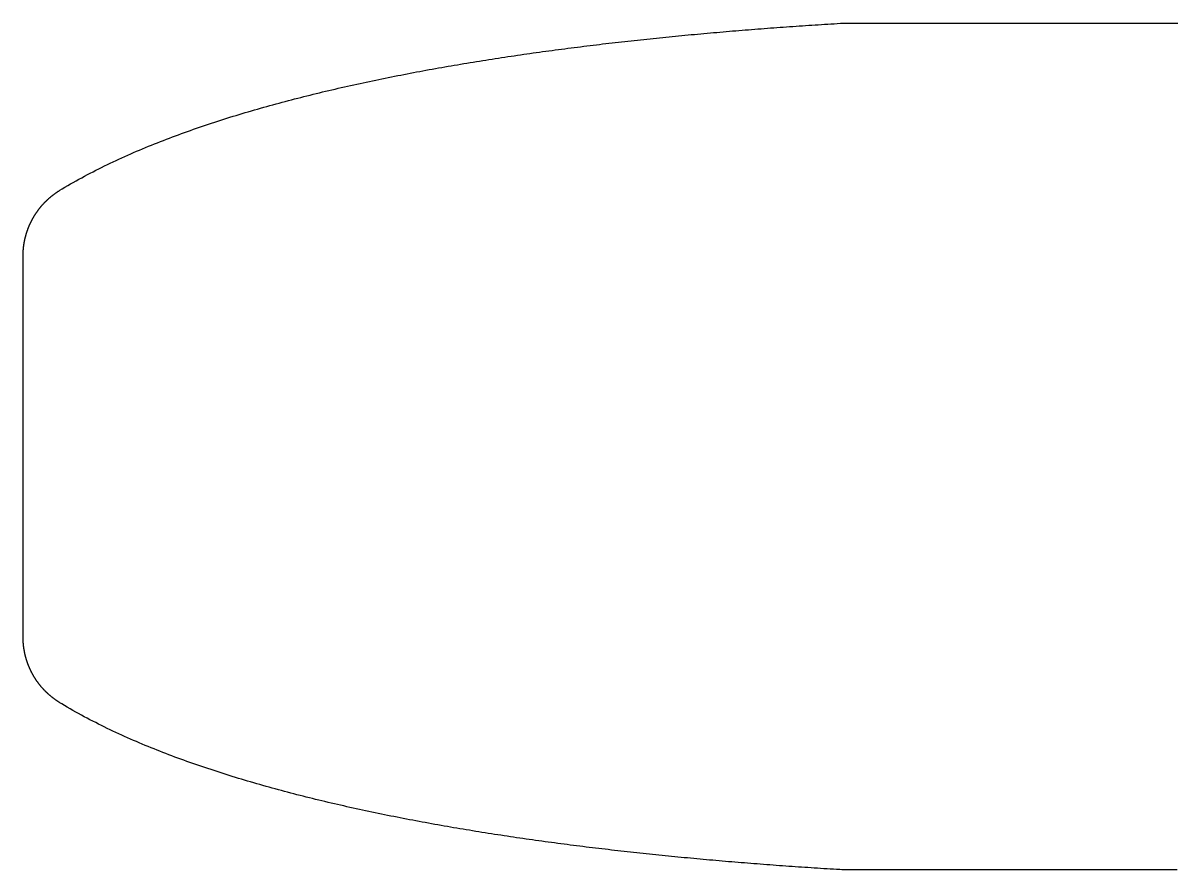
# Model space of a CAD drawing. Extents: x -29.9 to 30.1, y -11 to 11.
# Drawn here: x -29.88 to 0.12, y -11 to 11 of the extents above; entities that cross this region are included whole.
import ezdxf

# ---------------------------------------------------------------- set-up
doc = ezdxf.new("R2010")
doc.units = 0
doc.layers.get('0').update_dxf_attribs({"linetype": 'CONTINUOUS'})

msp = doc.modelspace()

# ---------------------------------------------------------------- linework, layer by layer
at = {"color": 7}
msp.add_polyline3d([(0.127089, -11.0035, 0), (0.062642, -11.0035, 0), (-0.001805, -11.0035, 0), (-0.066252, -11.0035, 0), (-0.130699, -11.0035, 0), (-0.195147, -11.0035, 0), (-0.259594, -11.0035, 0), (-0.324041, -11.0035, 0), (-0.388488, -11.0035, 0), (-0.452935, -11.0035, 0), (-0.517382, -11.0035, 0), (-0.58183, -11.0035, 0), (-0.646277, -11.0035, 0), (-0.710724, -11.0035, 0), (-0.775171, -11.0035, 0), (-0.839618, -11.0035, 0), (-0.904066, -11.0035, 0), (-0.968513, -11.0035, 0), (-1.03296, -11.0035, 0), (-1.09741, -11.0035, 0), (-1.16185, -11.0035, 0), (-1.2263, -11.0035, 0), (-1.29075, -11.0035, 0), (-1.3552, -11.0035, 0), (-1.41964, -11.0035, 0), (-1.48409, -11.0035, 0), (-1.54854, -11.0035, 0), (-1.61298, -11.0035, 0), (-1.67743, -11.0035, 0), (-1.74188, -11.0035, 0), (-1.80633, -11.0035, 0), (-1.87077, -11.0035, 0), (-1.93522, -11.0035, 0), (-1.99967, -11.0035, 0), (-2.06411, -11.0035, 0), (-2.12856, -11.0035, 0), (-2.19301, -11.0035, 0), (-2.25746, -11.0035, 0), (-2.3219, -11.0035, 0), (-2.38635, -11.0035, 0), (-2.4508, -11.0035, 0), (-2.51525, -11.0035, 0), (-2.57969, -11.0035, 0), (-2.64414, -11.0035, 0), (-2.70859, -11.0035, 0), (-2.77303, -11.0035, 0), (-2.83748, -11.0035, 0), (-2.90193, -11.0035, 0), (-2.96638, -11.0035, 0), (-3.03082, -11.0035, 0), (-3.09527, -11.0035, 0), (-3.15972, -11.0035, 0), (-3.22416, -11.0035, 0), (-3.28861, -11.0035, 0), (-3.35306, -11.0035, 0), (-3.41751, -11.0035, 0), (-3.48195, -11.0035, 0), (-3.5464, -11.0035, 0), (-3.61085, -11.0035, 0), (-3.67529, -11.0035, 0), (-3.73974, -11.0035, 0), (-3.80419, -11.0035, 0), (-3.86864, -11.0035, 0), (-3.93308, -11.0035, 0), (-3.99753, -11.0035, 0), (-4.06198, -11.0035, 0), (-4.12642, -11.0035, 0), (-4.19087, -11.0035, 0), (-4.25532, -11.0035, 0), (-4.31977, -11.0035, 0), (-4.38421, -11.0035, 0), (-4.44866, -11.0035, 0), (-4.51311, -11.0035, 0), (-4.57755, -11.0035, 0), (-4.642, -11.0035, 0), (-4.70645, -11.0035, 0), (-4.7709, -11.0035, 0), (-4.83534, -11.0035, 0), (-4.89979, -11.0035, 0), (-4.96424, -11.0035, 0), (-5.02869, -11.0035, 0), (-5.09313, -11.0035, 0), (-5.15758, -11.0035, 0), (-5.22203, -11.0035, 0), (-5.28647, -11.0035, 0), (-5.35092, -11.0035, 0), (-5.41537, -11.0035, 0), (-5.47982, -11.0035, 0), (-5.54426, -11.0035, 0), (-5.60871, -11.0035, 0), (-5.67316, -11.0035, 0), (-5.7376, -11.0035, 0), (-5.80205, -11.0035, 0), (-5.8665, -11.0035, 0), (-5.93095, -11.0035, 0), (-5.99539, -11.0035, 0), (-6.05984, -11.0035, 0), (-6.12429, -11.0035, 0), (-6.18873, -11.0035, 0), (-6.25318, -11.0035, 0), (-6.31763, -11.0035, 0), (-6.38208, -11.0035, 0), (-6.44652, -11.0035, 0), (-6.51097, -11.0035, 0), (-6.57542, -11.0035, 0), (-6.63986, -11.0035, 0), (-6.70431, -11.0035, 0), (-6.76876, -11.0035, 0), (-6.83321, -11.0035, 0), (-6.89765, -11.0035, 0), (-6.9621, -11.0035, 0), (-7.02655, -11.0035, 0), (-7.091, -11.0035, 0), (-7.15544, -11.0035, 0), (-7.21989, -11.0035, 0), (-7.28434, -11.0035, 0), (-7.34878, -11.0035, 0), (-7.41323, -11.0035, 0), (-7.47768, -11.0035, 0), (-7.54213, -11.0035, 0), (-7.60657, -11.0035, 0), (-7.67102, -11.0035, 0), (-7.73547, -11.0035, 0), (-7.79991, -11.0035, 0), (-7.86436, -11.0035, 0), (-7.92881, -11.0035, 0), (-7.99326, -11.0035, 0), (-8.0577, -11.0035, 0), (-8.12215, -11.0035, 0), (-8.1866, -11.0035, 0), (-8.25104, -11.0035, 0), (-8.31549, -11.0035, 0), (-8.37994, -11.0035, 0), (-8.44439, -11.0035, 0), (-8.48416, -11.0035, 0), (-8.49165, -11.0035, 0), (-8.49914, -11.0034, 0), (-8.50664, -11.0034, 0), (-8.51413, -11.0032, 0), (-8.52162, -11.0031, 0), (-8.52912, -11.0029, 0), (-8.53661, -11.0027, 0), (-8.5441, -11.0025, 0), (-8.55159, -11.0023, 0), (-8.55908, -11.002, 0), (-8.56657, -11.0017, 0), (-8.57405, -11.0014, 0), (-8.58154, -11.001, 0), (-8.58902, -11.0006, 0), (-8.59651, -11.0002, 0), (-8.64835, -10.9971, 0), (-8.73098, -10.9921, 0), (-8.81361, -10.9871, 0), (-8.89624, -10.982, 0), (-8.97886, -10.9769, 0), (-9.06147, -10.9717, 0), (-9.14408, -10.9665, 0), (-9.22669, -10.9612, 0), (-9.30929, -10.9559, 0), (-9.39188, -10.9505, 0), (-9.47447, -10.945, 0), (-9.55706, -10.9395, 0), (-9.63964, -10.9339, 0), (-9.72222, -10.9283, 0), (-9.80479, -10.9226, 0), (-9.88735, -10.9169, 0), (-9.96991, -10.9111, 0), (-10.0525, -10.9053, 0), (-10.135, -10.8994, 0), (-10.2176, -10.8934, 0), (-10.3001, -10.8874, 0), (-10.3826, -10.8813, 0), (-10.4652, -10.8752, 0), (-10.5477, -10.869, 0), (-10.6302, -10.8627, 0), (-10.7127, -10.8564, 0), (-10.7952, -10.85, 0), (-10.8777, -10.8436, 0), (-10.9602, -10.8371, 0), (-11.0427, -10.8306, 0), (-11.1252, -10.8239, 0), (-11.2077, -10.8173, 0), (-11.2902, -10.8105, 0), (-11.3726, -10.8037, 0), (-11.4551, -10.7969, 0), (-11.5376, -10.7899, 0), (-11.62, -10.7829, 0), (-11.7025, -10.7759, 0), (-11.7849, -10.7688, 0), (-11.8674, -10.7616, 0), (-11.9498, -10.7544, 0), (-12.0322, -10.7471, 0), (-12.1146, -10.7397, 0), (-12.1971, -10.7323, 0), (-12.2795, -10.7248, 0), (-12.3619, -10.7172, 0), (-12.4443, -10.7096, 0), (-12.5267, -10.7019, 0), (-12.609, -10.6941, 0), (-12.6914, -10.6863, 0), (-12.7738, -10.6784, 0), (-12.8562, -10.6704, 0), (-12.9385, -10.6624, 0), (-13.0209, -10.6543, 0), (-13.1032, -10.6461, 0), (-13.1856, -10.6379, 0), (-13.2679, -10.6296, 0), (-13.3502, -10.6212, 0), (-13.4326, -10.6128, 0), (-13.5149, -10.6043, 0), (-13.5972, -10.5957, 0), (-13.6795, -10.587, 0), (-13.7618, -10.5783, 0), (-13.8441, -10.5695, 0), (-13.9264, -10.5606, 0), (-14.0087, -10.5517, 0), (-14.0909, -10.5427, 0), (-14.1732, -10.5336, 0), (-14.2555, -10.5245, 0), (-14.3377, -10.5153, 0), (-14.42, -10.506, 0), (-14.5022, -10.4966, 0), (-14.5845, -10.4872, 0), (-14.6667, -10.4776, 0), (-14.7489, -10.468, 0), (-14.8311, -10.4584, 0), (-14.9133, -10.4486, 0), (-14.9955, -10.4388, 0), (-15.0777, -10.4289, 0), (-15.1599, -10.4189, 0), (-15.2421, -10.4089, 0), (-15.3243, -10.3987, 0), (-15.4064, -10.3885, 0), (-15.4886, -10.3782, 0), (-15.5708, -10.3679, 0), (-15.6529, -10.3574, 0), (-15.735, -10.3468, 0), (-15.8172, -10.3362, 0), (-15.8993, -10.3255, 0), (-15.9814, -10.3147, 0), (-16.0635, -10.3038, 0), (-16.1456, -10.2929, 0), (-16.2277, -10.2818, 0), (-16.3098, -10.2706, 0), (-16.3919, -10.2594, 0), (-16.4739, -10.2481, 0), (-16.556, -10.2367, 0), (-16.6381, -10.2252, 0), (-16.7201, -10.2136, 0), (-16.8021, -10.2019, 0), (-16.8842, -10.1901, 0), (-16.9662, -10.1782, 0), (-17.0482, -10.1663, 0), (-17.1302, -10.1542, 0), (-17.2122, -10.1421, 0), (-17.2942, -10.1298, 0), (-17.3762, -10.1175, 0), (-17.4581, -10.105, 0), (-17.5401, -10.0925, 0), (-17.622, -10.0799, 0), (-17.704, -10.0671, 0), (-17.7859, -10.0543, 0), (-17.8678, -10.0413, 0), (-17.9498, -10.0283, 0), (-18.0317, -10.0152, 0), (-18.1136, -10.0019, 0), (-18.1955, -9.98858, 0), (-18.2773, -9.97513, 0), (-18.3592, -9.96158, 0), (-18.4411, -9.94792, 0), (-18.5229, -9.93416, 0), (-18.6048, -9.92029, 0), (-18.6866, -9.90631, 0), (-18.7684, -9.89223, 0), (-18.8502, -9.87804, 0), (-18.932, -9.86374, 0), (-19.0138, -9.84933, 0), (-19.0956, -9.83481, 0), (-19.1774, -9.82018, 0), (-19.2592, -9.80544, 0), (-19.3409, -9.79059, 0), (-19.4227, -9.77562, 0), (-19.5044, -9.76055, 0), (-19.5861, -9.74535, 0), (-19.6678, -9.73004, 0), (-19.7496, -9.7146, 0), (-19.8313, -9.69905, 0), (-19.913, -9.68337, 0), (-19.9947, -9.66757, 0), (-20.0764, -9.65164, 0), (-20.1581, -9.63559, 0), (-20.2398, -9.61941, 0), (-20.3215, -9.60311, 0), (-20.4032, -9.58667, 0), (-20.4848, -9.57011, 0), (-20.5665, -9.55341, 0), (-20.6481, -9.53658, 0), (-20.7297, -9.51962, 0), (-20.8113, -9.50253, 0), (-20.8929, -9.4853, 0), (-20.9744, -9.46793, 0), (-21.056, -9.45043, 0), (-21.1375, -9.43278, 0), (-21.219, -9.415, 0), (-21.3004, -9.39708, 0), (-21.3818, -9.37902, 0), (-21.4632, -9.36081, 0), (-21.5446, -9.34246, 0), (-21.626, -9.32397, 0), (-21.7073, -9.30533, 0), (-21.7886, -9.28654, 0), (-21.8698, -9.26761, 0), (-21.951, -9.24852, 0), (-22.0322, -9.22929, 0), (-22.1133, -9.20991, 0), (-22.1944, -9.19037, 0), (-22.2755, -9.17068, 0), (-22.3565, -9.15084, 0), (-22.4374, -9.13085, 0), (-22.5183, -9.11071, 0), (-22.5991, -9.09041, 0), (-22.6799, -9.06995, 0), (-22.7606, -9.04933, 0), (-22.8413, -9.02855, 0), (-22.9219, -9.00761, 0), (-23.0024, -8.98651, 0), (-23.0829, -8.96523, 0), (-23.1634, -8.94379, 0), (-23.2437, -8.92217, 0), (-23.324, -8.90038, 0), (-23.4043, -8.87841, 0), (-23.4844, -8.85627, 0), (-23.5645, -8.83395, 0), (-23.6446, -8.81144, 0), (-23.7246, -8.78876, 0), (-23.8045, -8.76588, 0), (-23.8843, -8.74282, 0), (-23.9641, -8.71957, 0), (-24.0438, -8.69613, 0), (-24.1235, -8.6725, 0), (-24.203, -8.64867, 0), (-24.2825, -8.62464, 0), (-24.362, -8.60041, 0), (-24.4413, -8.57598, 0), (-24.5206, -8.55135, 0), (-24.5998, -8.52651, 0), (-24.679, -8.50146, 0), (-24.758, -8.47621, 0), (-24.837, -8.45074, 0), (-24.9159, -8.42506, 0), (-24.9947, -8.39917, 0), (-25.0735, -8.37306, 0), (-25.1522, -8.34674, 0), (-25.2308, -8.32019, 0), (-25.3093, -8.29342, 0), (-25.3877, -8.26641, 0), (-25.4661, -8.23917, 0), (-25.5444, -8.21168, 0), (-25.6225, -8.18396, 0), (-25.7006, -8.15598, 0), (-25.7786, -8.12774, 0), (-25.8565, -8.09925, 0), (-25.9343, -8.0705, 0), (-26.012, -8.04148, 0), (-26.0897, -8.01219, 0), (-26.1672, -7.98262, 0), (-26.2446, -7.95277, 0), (-26.3219, -7.92263, 0), (-26.3991, -7.89221, 0), (-26.4762, -7.86149, 0), (-26.5532, -7.83048, 0), (-26.6301, -7.79916, 0), (-26.7069, -7.76753, 0), (-26.7836, -7.7356, 0), (-26.8601, -7.70334, 0), (-26.9366, -7.67077, 0), (-27.0129, -7.63787, 0), (-27.0891, -7.60464, 0), (-27.1652, -7.57108, 0), (-27.2412, -7.53718, 0), (-27.317, -7.50294, 0), (-27.3928, -7.46835, 0), (-27.4684, -7.4334, 0), (-27.5438, -7.3981, 0), (-27.6192, -7.36243, 0), (-27.6944, -7.32636, 0), (-27.7695, -7.28991, 0), (-27.8444, -7.25306, 0), (-27.9192, -7.21579, 0), (-27.9939, -7.1781, 0), (-28.0684, -7.13998, 0), (-28.1427, -7.10143, 0), (-28.2169, -7.06243, 0), (-28.2909, -7.02297, 0), (-28.3647, -6.98305, 0), (-28.4383, -6.94266, 0), (-28.5117, -6.90178, 0), (-28.585, -6.86041, 0), (-28.658, -6.81854, 0), (-28.7308, -6.77616, 0), (-28.8034, -6.73331, 0), (-28.8756, -6.69, 0), (-28.9261, -6.65926, 0), (-28.9322, -6.6555, 0), (-28.9383, -6.65171, 0), (-28.9444, -6.6479, 0), (-28.9505, -6.64407, 0), (-28.9566, -6.6402, 0), (-28.9627, -6.63632, 0), (-28.9687, -6.6324, 0), (-28.9748, -6.62846, 0), (-28.9809, -6.6245, 0), (-28.9869, -6.62051, 0), (-28.9929, -6.6165, 0), (-28.9989, -6.61246, 0), (-29.0049, -6.60839, 0), (-29.0109, -6.6043, 0), (-29.0169, -6.60019, 0), (-29.0229, -6.59604, 0), (-29.0289, -6.59188, 0), (-29.0348, -6.58769, 0), (-29.0408, -6.58347, 0), (-29.0467, -6.57923, 0), (-29.0527, -6.57496, 0), (-29.0586, -6.57067, 0), (-29.0645, -6.56635, 0), (-29.0704, -6.56201, 0), (-29.0763, -6.55765, 0), (-29.0821, -6.55325, 0), (-29.088, -6.54884, 0), (-29.0938, -6.5444, 0), (-29.0997, -6.53993, 0), (-29.1055, -6.53544, 0), (-29.1113, -6.53092, 0), (-29.1171, -6.52638, 0), (-29.1229, -6.52181, 0), (-29.1287, -6.51722, 0), (-29.1344, -6.51261, 0), (-29.1402, -6.50797, 0), (-29.1459, -6.50331, 0), (-29.1517, -6.49862, 0), (-29.1574, -6.49391, 0), (-29.1631, -6.48917, 0), (-29.1687, -6.48441, 0), (-29.1744, -6.47962, 0), (-29.1801, -6.47481, 0), (-29.1857, -6.46998, 0), (-29.1913, -6.46512, 0), (-29.1969, -6.46024, 0), (-29.2025, -6.45533, 0), (-29.2081, -6.4504, 0), (-29.2137, -6.44545, 0), (-29.2192, -6.44047, 0), (-29.2248, -6.43547, 0), (-29.2303, -6.43044, 0), (-29.2358, -6.42539, 0), (-29.2413, -6.42032, 0), (-29.2468, -6.41523, 0), (-29.2522, -6.41011, 0), (-29.2577, -6.40496, 0), (-29.2631, -6.3998, 0), (-29.2685, -6.39461, 0), (-29.2739, -6.3894, 0), (-29.2793, -6.38416, 0), (-29.2846, -6.3789, 0), (-29.29, -6.37362, 0), (-29.2953, -6.36832, 0), (-29.3006, -6.36299, 0), (-29.3059, -6.35764, 0), (-29.3112, -6.35227, 0), (-29.3164, -6.34688, 0), (-29.3217, -6.34146, 0), (-29.3269, -6.33602, 0), (-29.3321, -6.33056, 0), (-29.3373, -6.32507, 0), (-29.3424, -6.31957, 0), (-29.3476, -6.31404, 0), (-29.3527, -6.30849, 0), (-29.3578, -6.30292, 0), (-29.3629, -6.29733, 0), (-29.368, -6.29171, 0), (-29.373, -6.28608, 0), (-29.3781, -6.28042, 0), (-29.3831, -6.27474, 0), (-29.3881, -6.26904, 0), (-29.3931, -6.26332, 0), (-29.398, -6.25757, 0), (-29.4029, -6.25181, 0), (-29.4079, -6.24603, 0), (-29.4128, -6.24022, 0), (-29.4176, -6.2344, 0), (-29.4225, -6.22855, 0), (-29.4273, -6.22268, 0), (-29.4321, -6.2168, 0), (-29.4369, -6.21089, 0), (-29.4417, -6.20496, 0), (-29.4464, -6.19902, 0), (-29.4512, -6.19305, 0), (-29.4559, -6.18706, 0), (-29.4606, -6.18106, 0), (-29.4652, -6.17503, 0), (-29.4699, -6.16898, 0), (-29.4745, -6.16292, 0), (-29.4791, -6.15684, 0), (-29.4837, -6.15073, 0), (-29.4882, -6.14461, 0), (-29.4928, -6.13847, 0), (-29.4973, -6.13231, 0), (-29.5018, -6.12613, 0), (-29.5062, -6.11994, 0), (-29.5107, -6.11372, 0), (-29.5151, -6.10749, 0), (-29.5195, -6.10124, 0), (-29.5239, -6.09497, 0), (-29.5282, -6.08868, 0), (-29.5325, -6.08238, 0), (-29.5368, -6.07606, 0), (-29.5411, -6.06972, 0), (-29.5454, -6.06336, 0), (-29.5496, -6.05699, 0), (-29.5538, -6.0506, 0), (-29.558, -6.04419, 0), (-29.5622, -6.03776, 0), (-29.5663, -6.03132, 0), (-29.5704, -6.02486, 0), (-29.5745, -6.01839, 0), (-29.5786, -6.0119, 0), (-29.5826, -6.00539, 0), (-29.5866, -5.99887, 0), (-29.5906, -5.99233, 0), (-29.5946, -5.98578, 0), (-29.5985, -5.97921, 0), (-29.6024, -5.97263, 0), (-29.6063, -5.96603, 0), (-29.6102, -5.95941, 0), (-29.614, -5.95278, 0), (-29.6178, -5.94614, 0), (-29.6216, -5.93948, 0), (-29.6254, -5.9328, 0), (-29.6291, -5.92611, 0), (-29.6328, -5.91941, 0), (-29.6365, -5.9127, 0), (-29.6402, -5.90596, 0), (-29.6438, -5.89922, 0), (-29.6474, -5.89246, 0), (-29.651, -5.88569, 0), (-29.6545, -5.87891, 0), (-29.6581, -5.87211, 0), (-29.6616, -5.8653, 0), (-29.6651, -5.85847, 0), (-29.6685, -5.85164, 0), (-29.6719, -5.84479, 0), (-29.6753, -5.83793, 0), (-29.6787, -5.83105, 0), (-29.682, -5.82417, 0), (-29.6854, -5.81727, 0), (-29.6887, -5.81036, 0), (-29.6919, -5.80344, 0), (-29.6952, -5.7965, 0), (-29.6984, -5.78956, 0), (-29.7015, -5.7826, 0), (-29.7047, -5.77564, 0), (-29.7078, -5.76866, 0), (-29.7109, -5.76167, 0), (-29.714, -5.75468, 0), (-29.7171, -5.74767, 0), (-29.7201, -5.74065, 0), (-29.7231, -5.73362, 0), (-29.726, -5.72658, 0), (-29.729, -5.71953, 0), (-29.7319, -5.71247, 0), (-29.7348, -5.70541, 0), (-29.7376, -5.69833, 0), (-29.7404, -5.69124, 0), (-29.7432, -5.68415, 0), (-29.746, -5.67705, 0), (-29.7487, -5.66993, 0), (-29.7515, -5.66281, 0), (-29.7542, -5.65568, 0), (-29.7568, -5.64855, 0), (-29.7594, -5.6414, 0), (-29.762, -5.63425, 0), (-29.7646, -5.62709, 0), (-29.7672, -5.61992, 0), (-29.7697, -5.61275, 0), (-29.7722, -5.60556, 0), (-29.7746, -5.59838, 0), (-29.7771, -5.59118, 0), (-29.7795, -5.58398, 0), (-29.7819, -5.57677, 0), (-29.7842, -5.56955, 0), (-29.7865, -5.56233, 0), (-29.7888, -5.5551, 0), (-29.7911, -5.54787, 0), (-29.7933, -5.54063, 0), (-29.7955, -5.53339, 0), (-29.7977, -5.52614, 0), (-29.7999, -5.51888, 0), (-29.802, -5.51162, 0), (-29.8041, -5.50436, 0), (-29.8061, -5.49709, 0), (-29.8082, -5.48982, 0), (-29.8102, -5.48254, 0), (-29.8122, -5.47526, 0), (-29.8141, -5.46797, 0), (-29.8161, -5.46068, 0), (-29.8179, -5.45339, 0), (-29.8198, -5.44609, 0), (-29.8217, -5.43879, 0), (-29.8235, -5.43149, 0), (-29.8252, -5.42418, 0), (-29.827, -5.41687, 0), (-29.8287, -5.40956, 0), (-29.8304, -5.40224, 0), (-29.8321, -5.39492, 0), (-29.8337, -5.3876, 0), (-29.8353, -5.38028, 0), (-29.8369, -5.37296, 0), (-29.8385, -5.36563, 0), (-29.84, -5.35831, 0), (-29.8415, -5.35098, 0), (-29.843, -5.34365, 0), (-29.8444, -5.33632, 0), (-29.8458, -5.32899, 0), (-29.8472, -5.32166, 0), (-29.8486, -5.31432, 0), (-29.8499, -5.30699, 0), (-29.8512, -5.29966, 0), (-29.8525, -5.29232, 0), (-29.8537, -5.28499, 0), (-29.855, -5.27766, 0), (-29.8561, -5.27032, 0), (-29.8573, -5.26299, 0), (-29.8584, -5.25566, 0), (-29.8595, -5.24833, 0), (-29.8606, -5.241, 0), (-29.8617, -5.23367, 0), (-29.8627, -5.22634, 0), (-29.8637, -5.21901, 0), (-29.8646, -5.21169, 0), (-29.8656, -5.20436, 0), (-29.8665, -5.19704, 0), (-29.8674, -5.18972, 0), (-29.8682, -5.18241, 0), (-29.8691, -5.17509, 0), (-29.8699, -5.16778, 0), (-29.8706, -5.16047, 0), (-29.8714, -5.15316, 0), (-29.8721, -5.14586, 0), (-29.8728, -5.13856, 0), (-29.8735, -5.13126, 0), (-29.8741, -5.12396, 0), (-29.8747, -5.11667, 0), (-29.8753, -5.10938, 0), (-29.8758, -5.1021, 0), (-29.8764, -5.09482, 0), (-29.8769, -5.08755, 0), (-29.8773, -5.08027, 0), (-29.8778, -5.07301, 0), (-29.8782, -5.06574, 0), (-29.8786, -5.05849, 0), (-29.879, -5.05123, 0), (-29.8793, -5.04398, 0), (-29.8796, -5.03674, 0), (-29.8799, -5.0295, 0), (-29.8802, -5.02227, 0), (-29.8804, -5.01504, 0), (-29.8806, -5.00782, 0), (-29.8808, -5.00061, 0), (-29.8809, -4.9934, 0), (-29.8811, -4.98619, 0), (-29.8812, -4.97899, 0), (-29.8813, -4.9718, 0), (-29.8813, -4.96462, 0), (-29.8813, -4.95744, 0), (-29.8813, -4.9353, 0), (-29.8813, -4.8982, 0), (-29.8813, -4.8611, 0), (-29.8813, -4.824, 0), (-29.8813, -4.78691, 0), (-29.8813, -4.74981, 0), (-29.8813, -4.71271, 0), (-29.8813, -4.67561, 0), (-29.8813, -4.63851, 0), (-29.8813, -4.60141, 0), (-29.8813, -4.56431, 0), (-29.8813, -4.52721, 0), (-29.8813, -4.49012, 0), (-29.8813, -4.45302, 0), (-29.8813, -4.41592, 0), (-29.8813, -4.37882, 0), (-29.8813, -4.34172, 0), (-29.8813, -4.30462, 0), (-29.8813, -4.26752, 0), (-29.8813, -4.23042, 0), (-29.8813, -4.19332, 0), (-29.8813, -4.15623, 0), (-29.8813, -4.11913, 0), (-29.8813, -4.08203, 0), (-29.8813, -4.04493, 0), (-29.8813, -4.00783, 0), (-29.8813, -3.97073, 0), (-29.8813, -3.93363, 0), (-29.8813, -3.89653, 0), (-29.8813, -3.85944, 0), (-29.8813, -3.82234, 0), (-29.8813, -3.78524, 0), (-29.8813, -3.74814, 0), (-29.8813, -3.71104, 0), (-29.8813, -3.67394, 0), (-29.8813, -3.63684, 0), (-29.8813, -3.59974, 0), (-29.8813, -3.56265, 0), (-29.8813, -3.52555, 0), (-29.8813, -3.48845, 0), (-29.8813, -3.45135, 0), (-29.8813, -3.41425, 0), (-29.8813, -3.37715, 0), (-29.8813, -3.34005, 0), (-29.8813, -3.30295, 0), (-29.8813, -3.26585, 0), (-29.8813, -3.22876, 0), (-29.8813, -3.19166, 0), (-29.8813, -3.15456, 0), (-29.8813, -3.11746, 0), (-29.8813, -3.08036, 0), (-29.8813, -3.04326, 0), (-29.8813, -3.00616, 0), (-29.8813, -2.96906, 0), (-29.8813, -2.93197, 0), (-29.8813, -2.89487, 0), (-29.8813, -2.85777, 0), (-29.8813, -2.82067, 0), (-29.8813, -2.78357, 0), (-29.8813, -2.74647, 0), (-29.8813, -2.70937, 0), (-29.8813, -2.67227, 0), (-29.8813, -2.63517, 0), (-29.8813, -2.59808, 0), (-29.8813, -2.56098, 0), (-29.8813, -2.52388, 0), (-29.8813, -2.48678, 0), (-29.8813, -2.44968, 0), (-29.8813, -2.41258, 0), (-29.8813, -2.37548, 0), (-29.8813, -2.33838, 0), (-29.8813, -2.30129, 0), (-29.8813, -2.26419, 0), (-29.8813, -2.22709, 0), (-29.8813, -2.18999, 0), (-29.8813, -2.15289, 0), (-29.8813, -2.11579, 0), (-29.8813, -2.07869, 0), (-29.8813, -2.04159, 0), (-29.8813, -2.0045, 0), (-29.8813, -1.9674, 0), (-29.8813, -1.9303, 0), (-29.8813, -1.8932, 0), (-29.8813, -1.8561, 0), (-29.8813, -1.819, 0), (-29.8813, -1.7819, 0), (-29.8813, -1.7448, 0), (-29.8813, -1.7077, 0), (-29.8813, -1.67061, 0), (-29.8813, -1.63351, 0), (-29.8813, -1.59641, 0), (-29.8813, -1.55931, 0), (-29.8813, -1.52221, 0), (-29.8813, -1.48511, 0), (-29.8813, -1.44801, 0), (-29.8813, -1.41091, 0), (-29.8813, -1.37382, 0), (-29.8813, -1.33672, 0), (-29.8813, -1.29962, 0), (-29.8813, -1.26252, 0), (-29.8813, -1.22542, 0), (-29.8813, -1.18832, 0), (-29.8813, -1.15122, 0), (-29.8813, -1.11412, 0), (-29.8813, -1.07702, 0), (-29.8813, -1.03993, 0), (-29.8813, -1.00283, 0), (-29.8813, -0.965728, 0), (-29.8813, -0.928629, 0), (-29.8813, -0.891531, 0), (-29.8813, -0.854432, 0), (-29.8813, -0.817333, 0), (-29.8813, -0.780234, 0), (-29.8813, -0.743135, 0), (-29.8813, -0.706037, 0), (-29.8813, -0.668938, 0), (-29.8813, -0.631839, 0), (-29.8813, -0.59474, 0), (-29.8813, -0.557641, 0), (-29.8813, -0.520543, 0), (-29.8813, -0.483444, 0), (-29.8813, -0.446345, 0), (-29.8813, -0.409246, 0), (-29.8813, -0.372147, 0), (-29.8813, -0.335048, 0), (-29.8813, -0.29795, 0), (-29.8813, -0.260851, 0), (-29.8813, -0.223752, 0), (-29.8813, -0.186653, 0), (-29.8813, -0.149554, 0), (-29.8813, -0.112456, 0), (-29.8813, -0.075357, 0), (-29.8813, -0.038258, 0), (-29.8813, -0.001159, 0), (-29.8813, 0.03594, 0), (-29.8813, 0.073039, 0), (-29.8813, 0.110137, 0), (-29.8813, 0.147236, 0), (-29.8813, 0.184335, 0), (-29.8813, 0.221434, 0), (-29.8813, 0.258533, 0), (-29.8813, 0.295631, 0), (-29.8813, 0.33273, 0), (-29.8813, 0.369829, 0), (-29.8813, 0.406928, 0), (-29.8813, 0.444027, 0), (-29.8813, 0.481125, 0), (-29.8813, 0.518224, 0), (-29.8813, 0.555323, 0), (-29.8813, 0.592422, 0), (-29.8813, 0.629521, 0), (-29.8813, 0.666619, 0), (-29.8813, 0.703718, 0), (-29.8813, 0.740817, 0), (-29.8813, 0.777916, 0), (-29.8813, 0.815015, 0), (-29.8813, 0.852114, 0), (-29.8813, 0.889212, 0), (-29.8813, 0.926311, 0), (-29.8813, 0.96341, 0), (-29.8813, 1.00051, 0), (-29.8813, 1.03761, 0), (-29.8813, 1.07471, 0), (-29.8813, 1.11181, 0), (-29.8813, 1.1489, 0), (-29.8813, 1.186, 0), (-29.8813, 1.2231, 0), (-29.8813, 1.2602, 0), (-29.8813, 1.2973, 0), (-29.8813, 1.3344, 0), (-29.8813, 1.3715, 0), (-29.8813, 1.4086, 0), (-29.8813, 1.44569, 0), (-29.8813, 1.48279, 0), (-29.8813, 1.51989, 0), (-29.8813, 1.55699, 0), (-29.8813, 1.59409, 0), (-29.8813, 1.63119, 0), (-29.8813, 1.66829, 0), (-29.8813, 1.70539, 0), (-29.8813, 1.74249, 0), (-29.8813, 1.77958, 0), (-29.8813, 1.81668, 0), (-29.8813, 1.85378, 0), (-29.8813, 1.89088, 0), (-29.8813, 1.92798, 0), (-29.8813, 1.96508, 0), (-29.8813, 2.00218, 0), (-29.8813, 2.03928, 0), (-29.8813, 2.07637, 0), (-29.8813, 2.11347, 0), (-29.8813, 2.15057, 0), (-29.8813, 2.18767, 0), (-29.8813, 2.22477, 0), (-29.8813, 2.26187, 0), (-29.8813, 2.29897, 0), (-29.8813, 2.33607, 0), (-29.8813, 2.37316, 0), (-29.8813, 2.41026, 0), (-29.8813, 2.44736, 0), (-29.8813, 2.48446, 0), (-29.8813, 2.52156, 0), (-29.8813, 2.55866, 0), (-29.8813, 2.59576, 0), (-29.8813, 2.63286, 0), (-29.8813, 2.66996, 0), (-29.8813, 2.70705, 0), (-29.8813, 2.74415, 0), (-29.8813, 2.78125, 0), (-29.8813, 2.81835, 0), (-29.8813, 2.85545, 0), (-29.8813, 2.89255, 0), (-29.8813, 2.92965, 0), (-29.8813, 2.96675, 0), (-29.8813, 3.00384, 0), (-29.8813, 3.04094, 0), (-29.8813, 3.07804, 0), (-29.8813, 3.11514, 0), (-29.8813, 3.15224, 0), (-29.8813, 3.18934, 0), (-29.8813, 3.22644, 0), (-29.8813, 3.26354, 0), (-29.8813, 3.30064, 0), (-29.8813, 3.33773, 0), (-29.8813, 3.37483, 0), (-29.8813, 3.41193, 0), (-29.8813, 3.44903, 0), (-29.8813, 3.48613, 0), (-29.8813, 3.52323, 0), (-29.8813, 3.56033, 0), (-29.8813, 3.59743, 0), (-29.8813, 3.63452, 0), (-29.8813, 3.67162, 0), (-29.8813, 3.70872, 0), (-29.8813, 3.74582, 0), (-29.8813, 3.78292, 0), (-29.8813, 3.82002, 0), (-29.8813, 3.85712, 0), (-29.8813, 3.89422, 0), (-29.8813, 3.93131, 0), (-29.8813, 3.96841, 0), (-29.8813, 4.00551, 0), (-29.8813, 4.04261, 0), (-29.8813, 4.07971, 0), (-29.8813, 4.11681, 0), (-29.8813, 4.15391, 0), (-29.8813, 4.19101, 0), (-29.8813, 4.22811, 0), (-29.8813, 4.2652, 0), (-29.8813, 4.3023, 0), (-29.8813, 4.3394, 0), (-29.8813, 4.3765, 0), (-29.8813, 4.4136, 0), (-29.8813, 4.4507, 0), (-29.8813, 4.4878, 0), (-29.8813, 4.5249, 0), (-29.8813, 4.56199, 0), (-29.8813, 4.59909, 0), (-29.8813, 4.63619, 0), (-29.8813, 4.67329, 0), (-29.8813, 4.71039, 0), (-29.8813, 4.74749, 0), (-29.8813, 4.78459, 0), (-29.8813, 4.82169, 0), (-29.8813, 4.85879, 0), (-29.8813, 4.89588, 0), (-29.8813, 4.93298, 0), (-29.8813, 4.95129, 0), (-29.8813, 4.95847, 0), (-29.8812, 4.96565, 0), (-29.8812, 4.97284, 0), (-29.8811, 4.98004, 0), (-29.8809, 4.98725, 0), (-29.8808, 4.99446, 0), (-29.8806, 5.00168, 0), (-29.8804, 5.0089, 0), (-29.8801, 5.01613, 0), (-29.8799, 5.02336, 0), (-29.8796, 5.0306, 0), (-29.8793, 5.03784, 0), (-29.8789, 5.04509, 0), (-29.8786, 5.05235, 0), (-29.8782, 5.0596, 0), (-29.8777, 5.06687, 0), (-29.8773, 5.07414, 0), (-29.8768, 5.08141, 0), (-29.8763, 5.08868, 0), (-29.8758, 5.09596, 0), (-29.8752, 5.10325, 0), (-29.8746, 5.11054, 0), (-29.874, 5.11783, 0), (-29.8734, 5.12512, 0), (-29.8727, 5.13242, 0), (-29.872, 5.13972, 0), (-29.8713, 5.14703, 0), (-29.8705, 5.15434, 0), (-29.8698, 5.16165, 0), (-29.869, 5.16896, 0), (-29.8681, 5.17627, 0), (-29.8673, 5.18359, 0), (-29.8664, 5.19091, 0), (-29.8655, 5.19823, 0), (-29.8645, 5.20556, 0), (-29.8636, 5.21288, 0), (-29.8626, 5.22021, 0), (-29.8615, 5.22754, 0), (-29.8605, 5.23487, 0), (-29.8594, 5.2422, 0), (-29.8583, 5.24953, 0), (-29.8572, 5.25686, 0), (-29.856, 5.26419, 0), (-29.8548, 5.27153, 0), (-29.8536, 5.27886, 0), (-29.8523, 5.28619, 0), (-29.8511, 5.29353, 0), (-29.8497, 5.30086, 0), (-29.8484, 5.3082, 0), (-29.8471, 5.31553, 0), (-29.8457, 5.32286, 0), (-29.8442, 5.33019, 0), (-29.8428, 5.33752, 0), (-29.8413, 5.34485, 0), (-29.8398, 5.35218, 0), (-29.8383, 5.35951, 0), (-29.8367, 5.36683, 0), (-29.8351, 5.37415, 0), (-29.8335, 5.38148, 0), (-29.8319, 5.3888, 0), (-29.8302, 5.39611, 0), (-29.8285, 5.40343, 0), (-29.8268, 5.41074, 0), (-29.825, 5.41805, 0), (-29.8232, 5.42535, 0), (-29.8214, 5.43266, 0), (-29.8196, 5.43996, 0), (-29.8177, 5.44725, 0), (-29.8158, 5.45455, 0), (-29.8139, 5.46184, 0), (-29.8119, 5.46912, 0), (-29.8099, 5.47641, 0), (-29.8079, 5.48368, 0), (-29.8059, 5.49096, 0), (-29.8038, 5.49822, 0), (-29.8017, 5.50549, 0), (-29.7996, 5.51275, 0), (-29.7974, 5.52, 0), (-29.7952, 5.52725, 0), (-29.793, 5.53449, 0), (-29.7908, 5.54173, 0), (-29.7885, 5.54896, 0), (-29.7862, 5.55619, 0), (-29.7839, 5.56341, 0), (-29.7816, 5.57063, 0), (-29.7792, 5.57783, 0), (-29.7768, 5.58504, 0), (-29.7743, 5.59223, 0), (-29.7719, 5.59942, 0), (-29.7694, 5.6066, 0), (-29.7668, 5.61377, 0), (-29.7643, 5.62094, 0), (-29.7617, 5.6281, 0), (-29.7591, 5.63525, 0), (-29.7565, 5.6424, 0), (-29.7538, 5.64953, 0), (-29.7511, 5.65666, 0), (-29.7484, 5.66378, 0), (-29.7457, 5.67089, 0), (-29.7429, 5.67799, 0), (-29.7401, 5.68509, 0), (-29.7372, 5.69217, 0), (-29.7344, 5.69925, 0), (-29.7315, 5.70631, 0), (-29.7286, 5.71337, 0), (-29.7257, 5.72042, 0), (-29.7227, 5.72745, 0), (-29.7197, 5.73448, 0), (-29.7167, 5.7415, 0), (-29.7136, 5.74851, 0), (-29.7105, 5.7555, 0), (-29.7074, 5.76249, 0), (-29.7043, 5.76946, 0), (-29.7011, 5.77643, 0), (-29.698, 5.78338, 0), (-29.6947, 5.79033, 0), (-29.6915, 5.79726, 0), (-29.6882, 5.80418, 0), (-29.6849, 5.81109, 0), (-29.6816, 5.81798, 0), (-29.6783, 5.82487, 0), (-29.6749, 5.83174, 0), (-29.6715, 5.8386, 0), (-29.6681, 5.84545, 0), (-29.6646, 5.85228, 0), (-29.6611, 5.8591, 0), (-29.6576, 5.86591, 0), (-29.6541, 5.87271, 0), (-29.6505, 5.87949, 0), (-29.6469, 5.88626, 0), (-29.6433, 5.89302, 0), (-29.6397, 5.89976, 0), (-29.636, 5.90649, 0), (-29.6323, 5.9132, 0), (-29.6286, 5.9199, 0), (-29.6249, 5.92659, 0), (-29.6211, 5.93326, 0), (-29.6173, 5.93992, 0), (-29.6135, 5.94656, 0), (-29.6097, 5.95319, 0), (-29.6058, 5.9598, 0), (-29.6019, 5.9664, 0), (-29.598, 5.97298, 0), (-29.594, 5.97955, 0), (-29.5901, 5.9861, 0), (-29.5861, 5.99264, 0), (-29.5821, 5.99916, 0), (-29.578, 6.00566, 0), (-29.574, 6.01215, 0), (-29.5699, 6.01862, 0), (-29.5658, 6.02508, 0), (-29.5616, 6.03152, 0), (-29.5575, 6.03794, 0), (-29.5533, 6.04435, 0), (-29.5491, 6.05074, 0), (-29.5448, 6.05711, 0), (-29.5406, 6.06346, 0), (-29.5363, 6.0698, 0), (-29.532, 6.07612, 0), (-29.5276, 6.08242, 0), (-29.5233, 6.0887, 0), (-29.5189, 6.09497, 0), (-29.5145, 6.10122, 0), (-29.5101, 6.10745, 0), (-29.5056, 6.11366, 0), (-29.5012, 6.11986, 0), (-29.4967, 6.12603, 0), (-29.4922, 6.13219, 0), (-29.4876, 6.13833, 0), (-29.4831, 6.14445, 0), (-29.4785, 6.15055, 0), (-29.4739, 6.15663, 0), (-29.4693, 6.16269, 0), (-29.4646, 6.16873, 0), (-29.46, 6.17476, 0), (-29.4553, 6.18076, 0), (-29.4506, 6.18674, 0), (-29.4458, 6.19271, 0), (-29.4411, 6.19865, 0), (-29.4363, 6.20458, 0), (-29.4315, 6.21048, 0), (-29.4267, 6.21636, 0), (-29.4219, 6.22223, 0), (-29.417, 6.22807, 0), (-29.4121, 6.23389, 0), (-29.4072, 6.2397, 0), (-29.4023, 6.24548, 0), (-29.3974, 6.25124, 0), (-29.3924, 6.25698, 0), (-29.3874, 6.2627, 0), (-29.3824, 6.26839, 0), (-29.3774, 6.27407, 0), (-29.3724, 6.27973, 0), (-29.3673, 6.28536, 0), (-29.3623, 6.29097, 0), (-29.3572, 6.29656, 0), (-29.3521, 6.30213, 0), (-29.3469, 6.30768, 0), (-29.3418, 6.3132, 0), (-29.3366, 6.3187, 0), (-29.3314, 6.32419, 0), (-29.3262, 6.32964, 0), (-29.321, 6.33508, 0), (-29.3158, 6.34049, 0), (-29.3105, 6.34589, 0), (-29.3052, 6.35125, 0), (-29.2999, 6.3566, 0), (-29.2946, 6.36192, 0), (-29.2893, 6.36723, 0), (-29.2839, 6.3725, 0), (-29.2786, 6.37776, 0), (-29.2732, 6.38299, 0), (-29.2678, 6.3882, 0), (-29.2624, 6.39339, 0), (-29.257, 6.39855, 0), (-29.2515, 6.40369, 0), (-29.2461, 6.40881, 0), (-29.2406, 6.4139, 0), (-29.2351, 6.41897, 0), (-29.2296, 6.42401, 0), (-29.2241, 6.42904, 0), (-29.2185, 6.43403, 0), (-29.213, 6.43901, 0), (-29.2074, 6.44396, 0), (-29.2018, 6.44889, 0), (-29.1962, 6.45379, 0), (-29.1906, 6.45867, 0), (-29.185, 6.46352, 0), (-29.1793, 6.46835, 0), (-29.1737, 6.47316, 0), (-29.168, 6.47794, 0), (-29.1623, 6.4827, 0), (-29.1566, 6.48743, 0), (-29.1509, 6.49214, 0), (-29.1452, 6.49683, 0), (-29.1395, 6.50149, 0), (-29.1337, 6.50613, 0), (-29.1279, 6.51074, 0), (-29.1222, 6.51532, 0), (-29.1164, 6.51989, 0), (-29.1106, 6.52442, 0), (-29.1048, 6.52894, 0), (-29.0989, 6.53343, 0), (-29.0931, 6.53789, 0), (-29.0873, 6.54233, 0), (-29.0814, 6.54674, 0), (-29.0755, 6.55113, 0), (-29.0696, 6.55549, 0), (-29.0637, 6.55983, 0), (-29.0578, 6.56414, 0), (-29.0519, 6.56843, 0), (-29.046, 6.5727, 0), (-29.04, 6.57693, 0), (-29.0341, 6.58115, 0), (-29.0281, 6.58534, 0), (-29.0222, 6.5895, 0), (-29.0162, 6.59364, 0), (-29.0102, 6.59775, 0), (-29.0042, 6.60184, 0), (-28.9982, 6.6059, 0), (-28.9922, 6.60993, 0), (-28.9861, 6.61395, 0), (-28.9801, 6.61793, 0), (-28.974, 6.62189, 0), (-28.968, 6.62583, 0), (-28.9619, 6.62974, 0), (-28.9558, 6.63362, 0), (-28.9498, 6.63748, 0), (-28.9437, 6.64131, 0), (-28.9376, 6.64512, 0), (-28.9315, 6.6489, 0), (-28.9254, 6.65266, 0), (-28.8637, 6.69008, 0), (-28.792, 6.73298, 0), (-28.7201, 6.77539, 0), (-28.6479, 6.81731, 0), (-28.5755, 6.85876, 0), (-28.5028, 6.89973, 0), (-28.4299, 6.94024, 0), (-28.3568, 6.9803, 0), (-28.2834, 7.01992, 0), (-28.2098, 7.0591, 0), (-28.1361, 7.09785, 0), (-28.0621, 7.13618, 0), (-27.9879, 7.17411, 0), (-27.9135, 7.21163, 0), (-27.8389, 7.24876, 0), (-27.7641, 7.2855, 0), (-27.6891, 7.32187, 0), (-27.6139, 7.35788, 0), (-27.5386, 7.39352, 0), (-27.4631, 7.42882, 0), (-27.3873, 7.46378, 0), (-27.3115, 7.49839, 0), (-27.2354, 7.53268, 0), (-27.1592, 7.56663, 0), (-27.0828, 7.60026, 0), (-27.0062, 7.63357, 0), (-26.9295, 7.66655, 0), (-26.8526, 7.69922, 0), (-26.7756, 7.73158, 0), (-26.6985, 7.76363, 0), (-26.6212, 7.79538, 0), (-26.5439, 7.82682, 0), (-26.4664, 7.85796, 0), (-26.3888, 7.88881, 0), (-26.3111, 7.91937, 0), (-26.2333, 7.94964, 0), (-26.1554, 7.97962, 0), (-26.0775, 8.00932, 0), (-25.9994, 8.03875, 0), (-25.9213, 8.0679, 0), (-25.8431, 8.09678, 0), (-25.7648, 8.12539, 0), (-25.6865, 8.15374, 0), (-25.608, 8.18183, 0), (-25.5295, 8.20966, 0), (-25.4509, 8.23724, 0), (-25.3723, 8.26458, 0), (-25.2936, 8.29167, 0), (-25.2148, 8.31851, 0), (-25.1359, 8.34512, 0), (-25.057, 8.3715, 0), (-24.978, 8.39765, 0), (-24.8989, 8.42357, 0), (-24.8198, 8.44927, 0), (-24.7406, 8.47476, 0), (-24.6613, 8.50002, 0), (-24.582, 8.52507, 0), (-24.5026, 8.54992, 0), (-24.4232, 8.57455, 0), (-24.3437, 8.59897, 0), (-24.2641, 8.62319, 0), (-24.1845, 8.64721, 0), (-24.1048, 8.67102, 0), (-24.025, 8.69463, 0), (-23.9452, 8.71805, 0), (-23.8654, 8.74128, 0), (-23.7855, 8.76431, 0), (-23.7055, 8.78715, 0), (-23.6255, 8.8098, 0), (-23.5454, 8.83226, 0), (-23.4653, 8.85455, 0), (-23.3851, 8.87664, 0), (-23.3048, 8.89856, 0), (-23.2245, 8.9203, 0), (-23.1442, 8.94187, 0), (-23.0638, 8.96326, 0), (-22.9834, 8.98448, 0), (-22.9029, 9.00553, 0), (-22.8223, 9.02641, 0), (-22.7417, 9.04713, 0), (-22.6611, 9.06768, 0), (-22.5804, 9.08808, 0), (-22.4997, 9.10831, 0), (-22.4189, 9.12839, 0), (-22.3381, 9.14831, 0), (-22.2572, 9.16808, 0), (-22.1763, 9.1877, 0), (-22.0953, 9.20717, 0), (-22.0143, 9.22649, 0), (-21.9333, 9.24566, 0), (-21.8522, 9.26468, 0), (-21.771, 9.28356, 0), (-21.6898, 9.30229, 0), (-21.6086, 9.32088, 0), (-21.5273, 9.33932, 0), (-21.446, 9.35762, 0), (-21.3647, 9.37578, 0), (-21.2833, 9.3938, 0), (-21.2019, 9.41168, 0), (-21.1205, 9.42943, 0), (-21.039, 9.44703, 0), (-20.9575, 9.4645, 0), (-20.876, 9.48183, 0), (-20.7944, 9.49903, 0), (-20.7128, 9.51609, 0), (-20.6312, 9.53302, 0), (-20.5496, 9.54982, 0), (-20.468, 9.56649, 0), (-20.3863, 9.58303, 0), (-20.3046, 9.59944, 0), (-20.2229, 9.61572, 0), (-20.1412, 9.63188, 0), (-20.0595, 9.64791, 0), (-19.9777, 9.66382, 0), (-19.896, 9.6796, 0), (-19.8142, 9.69526, 0), (-19.7325, 9.71079, 0), (-19.6507, 9.72621, 0), (-19.5689, 9.74151, 0), (-19.4872, 9.75668, 0), (-19.4054, 9.77175, 0), (-19.3236, 9.7867, 0), (-19.2418, 9.80153, 0), (-19.16, 9.81626, 0), (-19.0782, 9.83087, 0), (-18.9963, 9.84538, 0), (-18.9145, 9.85977, 0), (-18.8327, 9.87405, 0), (-18.7508, 9.88823, 0), (-18.6689, 9.90229, 0), (-18.5871, 9.91625, 0), (-18.5052, 9.9301, 0), (-18.4233, 9.94385, 0), (-18.3414, 9.95749, 0), (-18.2595, 9.97103, 0), (-18.1775, 9.98446, 0), (-18.0956, 9.99779, 0), (-18.0137, 10.011, 0), (-17.9317, 10.0241, 0), (-17.8498, 10.0372, 0), (-17.7678, 10.0501, 0), (-17.6858, 10.0629, 0), (-17.6039, 10.0756, 0), (-17.5219, 10.0882, 0), (-17.4399, 10.1008, 0), (-17.3579, 10.1132, 0), (-17.2759, 10.1255, 0), (-17.1938, 10.1378, 0), (-17.1118, 10.1499, 0), (-17.0298, 10.1619, 0), (-16.9477, 10.1739, 0), (-16.8657, 10.1857, 0), (-16.7836, 10.1975, 0), (-16.7016, 10.2092, 0), (-16.6195, 10.2207, 0), (-16.5374, 10.2322, 0), (-16.4553, 10.2436, 0), (-16.3732, 10.2549, 0), (-16.2911, 10.2661, 0), (-16.209, 10.2773, 0), (-16.1269, 10.2883, 0), (-16.0448, 10.2993, 0), (-15.9626, 10.3101, 0), (-15.8805, 10.3209, 0), (-15.7983, 10.3316, 0), (-15.7162, 10.3422, 0), (-15.634, 10.3528, 0), (-15.5518, 10.3632, 0), (-15.4697, 10.3736, 0), (-15.3875, 10.3839, 0), (-15.3053, 10.3941, 0), (-15.2231, 10.4042, 0), (-15.1409, 10.4142, 0), (-15.0587, 10.4242, 0), (-14.9765, 10.4341, 0), (-14.8942, 10.4439, 0), (-14.812, 10.4536, 0), (-14.7298, 10.4632, 0), (-14.6475, 10.4728, 0), (-14.5653, 10.4823, 0), (-14.483, 10.4917, 0), (-14.4008, 10.5011, 0), (-14.3185, 10.5104, 0), (-14.2362, 10.5196, 0), (-14.1539, 10.5287, 0), (-14.0717, 10.5378, 0), (-13.9894, 10.5468, 0), (-13.9071, 10.5557, 0), (-13.8248, 10.5645, 0), (-13.7424, 10.5733, 0), (-13.6601, 10.582, 0), (-13.5778, 10.5907, 0), (-13.4955, 10.5992, 0), (-13.4132, 10.6077, 0), (-13.3308, 10.6161, 0), (-13.2485, 10.6245, 0), (-13.1661, 10.6328, 0), (-13.0838, 10.641, 0), (-13.0014, 10.6492, 0), (-12.919, 10.6572, 0), (-12.8367, 10.6653, 0), (-12.7543, 10.6732, 0), (-12.6719, 10.6811, 0), (-12.5895, 10.6889, 0), (-12.5071, 10.6967, 0), (-12.4247, 10.7043, 0), (-12.3423, 10.712, 0), (-12.2599, 10.7195, 0), (-12.1775, 10.727, 0), (-12.095, 10.7344, 0), (-12.0126, 10.7418, 0), (-11.9302, 10.7491, 0), (-11.8477, 10.7563, 0), (-11.7653, 10.7634, 0), (-11.6828, 10.7705, 0), (-11.6004, 10.7776, 0), (-11.5179, 10.7845, 0), (-11.4355, 10.7915, 0), (-11.353, 10.7983, 0), (-11.2705, 10.8051, 0), (-11.188, 10.8118, 0), (-11.1055, 10.8185, 0), (-11.023, 10.8251, 0), (-10.9405, 10.8316, 0), (-10.858, 10.8381, 0), (-10.7755, 10.8445, 0), (-10.693, 10.8509, 0), (-10.6105, 10.8572, 0), (-10.528, 10.8634, 0), (-10.4455, 10.8696, 0), (-10.3629, 10.8757, 0), (-10.2804, 10.8818, 0), (-10.1978, 10.8878, 0), (-10.1153, 10.8937, 0), (-10.0327, 10.8996, 0), (-9.95019, 10.9055, 0), (-9.86763, 10.9112, 0), (-9.78506, 10.9169, 0), (-9.70249, 10.9226, 0), (-9.61991, 10.9282, 0), (-9.53733, 10.9338, 0), (-9.45475, 10.9393, 0), (-9.37216, 10.9447, 0), (-9.28956, 10.9501, 0), (-9.20696, 10.9554, 0), (-9.12436, 10.9607, 0), (-9.04175, 10.9659, 0), (-8.95914, 10.9711, 0), (-8.87652, 10.9762, 0), (-8.7939, 10.9813, 0), (-8.71127, 10.9863, 0), (-8.62864, 10.9912, 0), (-8.59472, 10.9932, 0), (-8.58724, 10.9936, 0), (-8.57976, 10.994, 0), (-8.57227, 10.9944, 0), (-8.56478, 10.9947, 0), (-8.55729, 10.995, 0), (-8.5498, 10.9953, 0), (-8.54231, 10.9955, 0), (-8.53482, 10.9958, 0), (-8.52733, 10.9959, 0), (-8.51984, 10.9961, 0), (-8.51234, 10.9962, 0), (-8.50485, 10.9963, 0), (-8.49736, 10.9964, 0), (-8.48986, 10.9965, 0), (-8.48237, 10.9965, 0), (-8.42902, 10.9965, 0), (-8.36457, 10.9965, 0), (-8.30012, 10.9965, 0), (-8.23568, 10.9965, 0), (-8.17123, 10.9965, 0), (-8.10678, 10.9965, 0), (-8.04233, 10.9965, 0), (-7.97789, 10.9965, 0), (-7.91344, 10.9965, 0), (-7.84899, 10.9965, 0), (-7.78455, 10.9965, 0), (-7.7201, 10.9965, 0), (-7.65565, 10.9965, 0), (-7.5912, 10.9965, 0), (-7.52676, 10.9965, 0), (-7.46231, 10.9965, 0), (-7.39786, 10.9965, 0), (-7.33342, 10.9965, 0), (-7.26897, 10.9965, 0), (-7.20452, 10.9965, 0), (-7.14007, 10.9965, 0), (-7.07563, 10.9965, 0), (-7.01118, 10.9965, 0), (-6.94673, 10.9965, 0), (-6.88229, 10.9965, 0), (-6.81784, 10.9965, 0), (-6.75339, 10.9965, 0), (-6.68894, 10.9965, 0), (-6.6245, 10.9965, 0), (-6.56005, 10.9965, 0), (-6.4956, 10.9965, 0), (-6.43116, 10.9965, 0), (-6.36671, 10.9965, 0), (-6.30226, 10.9965, 0), (-6.23781, 10.9965, 0), (-6.17337, 10.9965, 0), (-6.10892, 10.9965, 0), (-6.04447, 10.9965, 0), (-5.98003, 10.9965, 0), (-5.91558, 10.9965, 0), (-5.85113, 10.9965, 0), (-5.78668, 10.9965, 0), (-5.72224, 10.9965, 0), (-5.65779, 10.9965, 0), (-5.59334, 10.9965, 0), (-5.52889, 10.9965, 0), (-5.46445, 10.9965, 0), (-5.4, 10.9965, 0), (-5.33555, 10.9965, 0), (-5.27111, 10.9965, 0), (-5.20666, 10.9965, 0), (-5.14221, 10.9965, 0), (-5.07776, 10.9965, 0), (-5.01332, 10.9965, 0), (-4.94887, 10.9965, 0), (-4.88442, 10.9965, 0), (-4.81998, 10.9965, 0), (-4.75553, 10.9965, 0), (-4.69108, 10.9965, 0), (-4.62663, 10.9965, 0), (-4.56219, 10.9965, 0), (-4.49774, 10.9965, 0), (-4.43329, 10.9965, 0), (-4.36885, 10.9965, 0), (-4.3044, 10.9965, 0), (-4.23995, 10.9965, 0), (-4.1755, 10.9965, 0), (-4.11106, 10.9965, 0), (-4.04661, 10.9965, 0), (-3.98216, 10.9965, 0), (-3.91772, 10.9965, 0), (-3.85327, 10.9965, 0), (-3.78882, 10.9965, 0), (-3.72437, 10.9965, 0), (-3.65993, 10.9965, 0), (-3.59548, 10.9965, 0), (-3.53103, 10.9965, 0), (-3.46658, 10.9965, 0), (-3.40214, 10.9965, 0), (-3.33769, 10.9965, 0), (-3.27324, 10.9965, 0), (-3.2088, 10.9965, 0), (-3.14435, 10.9965, 0), (-3.0799, 10.9965, 0), (-3.01545, 10.9965, 0), (-2.95101, 10.9965, 0), (-2.88656, 10.9965, 0), (-2.82211, 10.9965, 0), (-2.75767, 10.9965, 0), (-2.69322, 10.9965, 0), (-2.62877, 10.9965, 0), (-2.56432, 10.9965, 0), (-2.49988, 10.9965, 0), (-2.43543, 10.9965, 0), (-2.37098, 10.9965, 0), (-2.30654, 10.9965, 0), (-2.24209, 10.9965, 0), (-2.17764, 10.9965, 0), (-2.11319, 10.9965, 0), (-2.04875, 10.9965, 0), (-1.9843, 10.9965, 0), (-1.91985, 10.9965, 0), (-1.85541, 10.9965, 0), (-1.79096, 10.9965, 0), (-1.72651, 10.9965, 0), (-1.66206, 10.9965, 0), (-1.59762, 10.9965, 0), (-1.53317, 10.9965, 0), (-1.46872, 10.9965, 0), (-1.40428, 10.9965, 0), (-1.33983, 10.9965, 0), (-1.27538, 10.9965, 0), (-1.21093, 10.9965, 0), (-1.14649, 10.9965, 0), (-1.08204, 10.9965, 0), (-1.01759, 10.9965, 0), (-0.953145, 10.9965, 0), (-0.888698, 10.9965, 0), (-0.82425, 10.9965, 0), (-0.759803, 10.9965, 0), (-0.695356, 10.9965, 0), (-0.630909, 10.9965, 0), (-0.566462, 10.9965, 0), (-0.502015, 10.9965, 0), (-0.437567, 10.9965, 0), (-0.37312, 10.9965, 0), (-0.308673, 10.9965, 0), (-0.244226, 10.9965, 0), (-0.179779, 10.9965, 0), (-0.115331, 10.9965, 0), (-0.050884, 10.9965, 0), (0.013563, 10.9965, 0), (0.07801, 10.9965, 0), (0.142457, 10.9965, 0)], dxfattribs=at)

doc.saveas('drawing.dxf')
